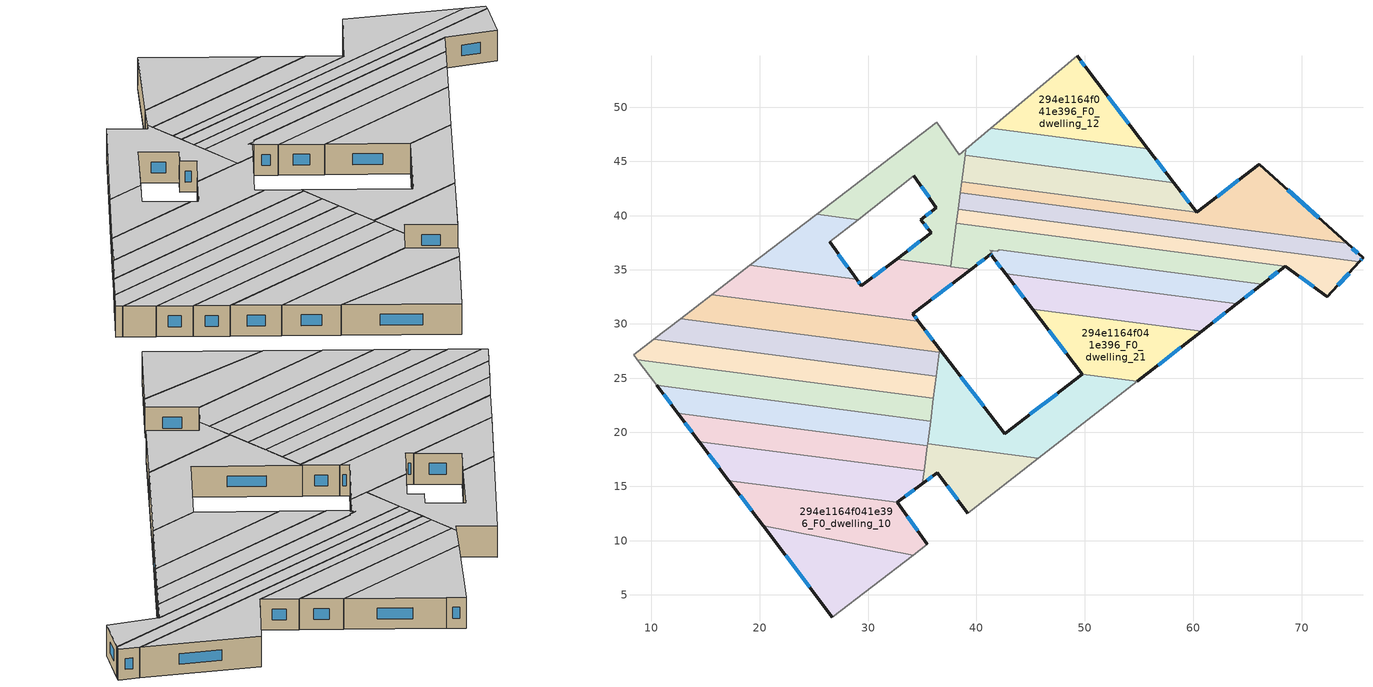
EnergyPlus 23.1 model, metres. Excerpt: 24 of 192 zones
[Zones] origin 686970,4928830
294e1164f041e396_F0_dwelling_0
 floor ground (EU_floor_Construction): 39.03,46.15 37.62,35.34 32.63,35.99 35.83,38.4 34.88,39.63 36.31,40.73 34.22,43.69 29.07,39.63 25.25,40.13 36.32,48.61 38.42,45.63 z0
 wall outside (EU_wall_Construction): 34.22,43.69 36.31,40.73 34.88,39.63 35.83,38.4 32.63,35.99 z0:3
 wall adiabatic (EU_wall_Construction): 29.07,39.63 34.22,43.69 / 39.03,46.15 38.42,45.63 36.32,48.61 25.25,40.13 z0:3
 wall to 294e1164f041e396_F0_dwelling_1 (EU_wall_Construction): 25.25,40.13 29.07,39.63 z0:3
 wall to 294e1164f041e396_F0_dwelling_2 (EU_wall_Construction): 32.63,35.99 37.62,35.34 z0:3
 wall to 294e1164f041e396_F0_dwelling_18 (EU_wall_Construction): 37.62,35.34 38.14,39.3 z0:3
 wall to 294e1164f041e396_F0_dwelling_13 (EU_wall_Construction): 38.96,45.56 39.03,46.15 z0:3
 wall to 294e1164f041e396_F0_dwelling_14 (EU_wall_Construction): 38.64,43.12 38.96,45.56 z0:3
 wall to 294e1164f041e396_F0_dwelling_15 (EU_wall_Construction): 38.5,42.09 38.64,43.12 z0:3
 wall to 294e1164f041e396_F0_dwelling_16 (EU_wall_Construction): 38.31,40.59 38.5,42.09 z0:3
 wall to 294e1164f041e396_F0_dwelling_17 (EU_wall_Construction): 38.14,39.3 38.31,40.59 z0:3
 window (EU_Window_Construction): 35.19,39.23 35.52,38.8 / 35.84,40.38 35.34,39.99 / 34.9,42.73 35.63,41.7 / 34.79,37.62 33.67,36.78 z0.98:2.02
 ceiling to 294e1164f041e396_F1_dwelling_0 (EU_floor_Construction): 37.62,35.34 39.03,46.15 38.42,45.63 36.32,48.61 25.25,40.13 29.07,39.63 34.22,43.69 36.31,40.73 34.88,39.63 35.83,38.4 32.63,35.99 z3
294e1164f041e396_F0_dwelling_1
 floor ground (EU_floor_Construction): 29.07,39.63 26.46,37.57 28.95,34.12 19.09,35.4 25.25,40.13 z0
 wall outside (EU_wall_Construction): 28.95,34.12 26.46,37.57 z0:3
 wall to 294e1164f041e396_F0_dwelling_2 (EU_wall_Construction): 19.09,35.4 28.95,34.12 z0:3
 wall adiabatic (EU_wall_Construction): 25.25,40.13 19.09,35.4 / 26.46,37.57 29.07,39.63 z0:3
 window (EU_Window_Construction): 28.14,35.24 27.27,36.45 z0.98:2.02
 ceiling to 294e1164f041e396_F1_dwelling_1 (EU_floor_Construction): 28.95,34.12 26.46,37.57 29.07,39.63 25.25,40.13 19.09,35.4 z3
294e1164f041e396_F0_dwelling_10
 floor ground (EU_floor_Construction): 32.69,13.52 35.47,9.68 34.15,8.67 20.3,11.39 17.15,15.55 z0
 wall outside (EU_wall_Construction): 35.47,9.68 32.69,13.52 / 17.15,15.55 20.3,11.39 z0:3
 wall to 294e1164f041e396_F0_dwelling_9 (EU_wall_Construction): 32.69,13.52 17.15,15.55 z0:3
 wall adiabatic (EU_wall_Construction): 34.15,8.67 35.47,9.68 z0:3
 wall to 294e1164f041e396_F0_dwelling_11 (EU_wall_Construction): 20.3,11.39 34.15,8.67 z0:3
 window (EU_Window_Construction): 34.56,10.93 33.59,12.28 / 18.18,14.2 19.28,12.74 z0.98:2.02
 ceiling to 294e1164f041e396_F1_dwelling_10 (EU_floor_Construction): 35.47,9.68 32.69,13.52 17.15,15.55 20.3,11.39 34.15,8.67 z3
294e1164f041e396_F0_dwelling_11
 floor ground (EU_floor_Construction): 34.15,8.67 26.7,2.95 20.3,11.39 z0
 wall outside (EU_wall_Construction): 20.3,11.39 26.7,2.95 z0:3
 wall adiabatic (EU_wall_Construction): 26.7,2.95 34.15,8.67 z0:3
 window (EU_Window_Construction): 22.38,8.65 24.62,5.7 z0.98:2.02
 ceiling to 294e1164f041e396_F1_dwelling_11 (EU_floor_Construction): 34.15,8.67 20.3,11.39 26.7,2.95 z3
294e1164f041e396_F0_dwelling_12
 floor ground (EU_floor_Construction): 50.35,53.33 55.83,46.16 41.31,48.05 49.29,54.73 z0
 wall outside (EU_wall_Construction): 55.83,46.16 50.35,53.33 49.29,54.73 z0:3
 wall to 294e1164f041e396_F0_dwelling_13 (EU_wall_Construction): 41.31,48.05 55.83,46.16 z0:3
 wall adiabatic (EU_wall_Construction): 49.29,54.73 41.31,48.05 z0:3
 window (EU_Window_Construction): 50,53.79 49.63,54.28 / 54.05,48.49 52.13,51 z0.98:2.02
 ceiling to 294e1164f041e396_F1_dwelling_12 (EU_floor_Construction): 55.83,46.16 50.35,53.33 49.29,54.73 41.31,48.05 z3
294e1164f041e396_F0_dwelling_13
 floor ground (EU_floor_Construction): 55.83,46.16 58.2,43.05 38.96,45.56 39.03,46.15 41.31,48.05 z0
 wall outside (EU_wall_Construction): 58.2,43.05 55.83,46.16 z0:3
 wall to 294e1164f041e396_F0_dwelling_14 (EU_wall_Construction): 38.96,45.56 58.2,43.05 z0:3
 wall adiabatic (EU_wall_Construction): 41.31,48.05 39.03,46.15 z0:3
 window (EU_Window_Construction): 57.43,44.07 56.6,45.15 z0.98:2.02
 ceiling to 294e1164f041e396_F1_dwelling_13 (EU_floor_Construction): 58.2,43.05 55.83,46.16 41.31,48.05 39.03,46.15 38.96,45.56 z3
294e1164f041e396_F0_dwelling_14
 floor ground (EU_floor_Construction): 58.2,43.05 60.32,40.29 38.64,43.12 38.96,45.56 z0
 wall outside (EU_wall_Construction): 60.32,40.29 58.2,43.05 z0:3
 wall to 294e1164f041e396_F0_dwelling_15 (EU_wall_Construction): 38.64,43.12 60.32,40.29 z0:3
 window (EU_Window_Construction): 59.63,41.19 58.89,42.16 z0.98:2.02
 ceiling to 294e1164f041e396_F1_dwelling_14 (EU_floor_Construction): 60.32,40.29 58.2,43.05 38.96,45.56 38.64,43.12 z3
294e1164f041e396_F0_dwelling_15
 floor ground (EU_floor_Construction): 74.22,37.44 38.5,42.09 38.64,43.12 60.32,40.29 66.12,44.74 z0
 wall outside (EU_wall_Construction): 74.22,37.44 66.12,44.74 60.32,40.29 z0:3
 wall to 294e1164f041e396_F0_dwelling_16 (EU_wall_Construction): 38.5,42.09 74.22,37.44 z0:3
 window (EU_Window_Construction): 64.23,43.3 62.2,41.74 / 71.58,39.81 68.75,42.37 z0.98:2.02
 ceiling to 294e1164f041e396_F1_dwelling_15 (EU_floor_Construction): 74.22,37.44 66.12,44.74 60.32,40.29 38.64,43.12 38.5,42.09 z3
294e1164f041e396_F0_dwelling_16
 floor ground (EU_floor_Construction): 74.22,37.44 75.68,36.12 75.35,35.76 38.31,40.59 38.5,42.09 z0
 wall outside (EU_wall_Construction): 75.35,35.76 75.68,36.12 74.22,37.44 z0:3
 wall to 294e1164f041e396_F0_dwelling_17 (EU_wall_Construction): 38.31,40.59 75.35,35.76 z0:3
 window (EU_Window_Construction): 75.2,36.55 74.69,37.01 / 75.46,35.88 75.57,36.01 z0.98:2.02
 ceiling to 294e1164f041e396_F1_dwelling_16 (EU_floor_Construction): 75.35,35.76 75.68,36.12 74.22,37.44 38.5,42.09 38.31,40.59 z3
294e1164f041e396_F0_dwelling_17
 floor ground (EU_floor_Construction): 75.35,35.76 72.4,32.49 68.51,35.34 38.14,39.3 38.31,40.59 z0
 wall outside (EU_wall_Construction): 68.51,35.34 72.4,32.49 75.35,35.76 z0:3
 wall to 294e1164f041e396_F0_dwelling_18 (EU_wall_Construction): 38.14,39.3 68.51,35.34 z0:3
 window (EU_Window_Construction): 73.36,33.56 74.39,34.7 / 69.77,34.42 71.13,33.42 z0.98:2.02
 ceiling to 294e1164f041e396_F1_dwelling_17 (EU_floor_Construction): 72.4,32.49 75.35,35.76 38.31,40.59 38.14,39.3 68.51,35.34 z3
294e1164f041e396_F0_dwelling_18
 floor ground (EU_floor_Construction): 68.51,35.34 66.36,33.67 42.09,36.83 41.92,36.7 41.21,36.79 41.5,36.76 41.34,36.63 41.52,36.39 41.4,36.3 41.31,36.42 39.5,35.04 37.62,35.29 38.14,39.3 z0
 wall outside (EU_wall_Construction): 39.5,35.04 41.31,36.42 41.4,36.3 / 66.36,33.67 68.51,35.34 z0:3
 wall to 294e1164f041e396_F0_dwelling_2 (EU_wall_Construction): 37.62,35.34 37.62,35.29 39.5,35.04 z0:3
 wall to 294e1164f041e396_F0_dwelling_19 (EU_wall_Construction): 41.4,36.3 41.52,36.39 41.34,36.63 41.5,36.76 / 41.21,36.79 41.92,36.7 42.09,36.83 66.36,33.67 / 41.21,36.79 41.5,36.76 z0:3
 window (EU_Window_Construction): 40.09,35.49 40.72,35.97 / 67.06,34.21 67.81,34.8 / 41.34,36.38 41.37,36.34 z0.98:2.02
 ceiling to 294e1164f041e396_F1_dwelling_18 (EU_floor_Construction): 68.51,35.34 38.14,39.3 37.62,35.29 39.5,35.04 41.31,36.42 41.4,36.3 41.52,36.39 41.34,36.63 41.5,36.76 41.21,36.79 41.92,36.7 42.09,36.83 66.36,33.67 z3
294e1164f041e396_F0_dwelling_19
 floor ground (EU_floor_Construction): 66.36,33.67 64.01,31.85 42.68,34.63 41.4,36.3 41.52,36.39 41.34,36.63 41.5,36.76 41.21,36.79 41.92,36.7 42.09,36.83 z0
 wall outside (EU_wall_Construction): 64.01,31.85 66.36,33.67 / 41.4,36.3 42.68,34.63 z0:3
 wall to 294e1164f041e396_F0_dwelling_20 (EU_wall_Construction): 42.68,34.63 64.01,31.85 z0:3
 window (EU_Window_Construction): 64.78,32.44 65.6,33.08 / 41.82,35.76 42.26,35.17 z0.98:2.02
 ceiling to 294e1164f041e396_F1_dwelling_19 (EU_floor_Construction): 66.36,33.67 42.09,36.83 41.92,36.7 41.21,36.79 41.5,36.76 41.34,36.63 41.52,36.39 41.4,36.3 42.68,34.63 64.01,31.85 z3
294e1164f041e396_F0_dwelling_2
 floor ground (EU_floor_Construction): 39.5,35.04 34.12,30.92 34.64,30.24 15.59,32.72 19.09,35.4 28.95,34.12 29.37,33.53 32.63,35.99 37.62,35.34 37.62,35.29 z0
 wall outside (EU_wall_Construction): 34.64,30.24 34.12,30.92 39.5,35.04 / 32.63,35.99 29.37,33.53 28.95,34.12 z0:3
 wall to 294e1164f041e396_F0_dwelling_3 (EU_wall_Construction): 15.59,32.72 34.64,30.24 z0:3
 wall adiabatic (EU_wall_Construction): 19.09,35.4 15.59,32.72 z0:3
 window (EU_Window_Construction): 35.87,32.26 37.75,33.7 / 34.47,30.46 34.29,30.7 / 29.23,33.72 29.08,33.93 / 31.57,35.19 30.43,34.33 z0.98:2.02
 ceiling to 294e1164f041e396_F1_dwelling_2 (EU_floor_Construction): 39.5,35.04 37.62,35.29 37.62,35.34 32.63,35.99 29.37,33.53 28.95,34.12 19.09,35.4 15.59,32.72 34.64,30.24 34.12,30.92 z3
294e1164f041e396_F0_dwelling_20
 floor ground (EU_floor_Construction): 64.01,31.85 60.78,29.33 45.18,31.37 42.68,34.63 z0
 wall outside (EU_wall_Construction): 60.78,29.33 64.01,31.85 / 42.68,34.63 45.18,31.37 z0:3
 wall to 294e1164f041e396_F0_dwelling_21 (EU_wall_Construction): 45.18,31.37 60.78,29.33 z0:3
 window (EU_Window_Construction): 61.83,30.15 62.96,31.03 / 43.49,33.57 44.37,32.43 z0.98:2.02
 ceiling to 294e1164f041e396_F1_dwelling_20 (EU_floor_Construction): 64.01,31.85 42.68,34.63 45.18,31.37 60.78,29.33 z3
294e1164f041e396_F0_dwelling_21
 floor ground (EU_floor_Construction): 60.78,29.33 54.83,24.71 49.78,25.37 45.18,31.37 z0
 wall outside (EU_wall_Construction): 54.83,24.71 60.78,29.33 / 45.18,31.37 49.78,25.37 z0:3
 wall to 294e1164f041e396_F0_dwelling_22 (EU_wall_Construction): 49.78,25.37 54.83,24.71 z0:3
 window (EU_Window_Construction): 56.77,26.21 58.85,27.83 / 46.67,29.42 48.28,27.32 z0.98:2.02
 ceiling to 294e1164f041e396_F1_dwelling_21 (EU_floor_Construction): 60.78,29.33 45.18,31.37 49.78,25.37 54.83,24.71 z3
294e1164f041e396_F0_dwelling_22
 floor ground (EU_floor_Construction): 54.83,24.71 45.71,17.61 35.49,18.94 36.62,27.66 42.6,19.86 49.78,25.37 z0
 wall outside (EU_wall_Construction): 49.78,25.37 42.6,19.86 36.62,27.66 z0:3
 wall adiabatic (EU_wall_Construction): 45.71,17.61 54.83,24.71 z0:3
 wall to 294e1164f041e396_F0_dwelling_23 (EU_wall_Construction): 35.49,18.94 45.71,17.61 z0:3
 wall to 294e1164f041e396_F0_dwelling_4 (EU_wall_Construction): 36.59,27.39 36.3,25.18 z0:3
 wall to 294e1164f041e396_F0_dwelling_3 (EU_wall_Construction): 36.62,27.66 36.59,27.39 z0:3
 wall to 294e1164f041e396_F0_dwelling_5 (EU_wall_Construction): 36.3,25.18 36.04,23.14 z0:3
 wall to 294e1164f041e396_F0_dwelling_6 (EU_wall_Construction): 36.03,23.14 35.76,21.04 z0:3
 wall to 294e1164f041e396_F0_dwelling_7 (EU_wall_Construction): 35.76,21.04 35.49,18.94 z0:3
 window (EU_Window_Construction): 40.65,22.4 38.57,25.12 / 47.44,23.58 44.93,21.65 z0.98:2.02
 ceiling to 294e1164f041e396_F1_dwelling_22 (EU_floor_Construction): 54.83,24.71 49.78,25.37 42.6,19.86 36.62,27.66 35.49,18.94 45.71,17.61 z3
294e1164f041e396_F0_dwelling_23
 floor ground (EU_floor_Construction): 45.71,17.61 39.19,12.53 36.37,16.28 35.01,15.27 35.49,18.94 z0
 wall outside (EU_wall_Construction): 35.01,15.27 36.37,16.28 39.19,12.53 z0:3
 wall adiabatic (EU_wall_Construction): 39.19,12.53 45.71,17.61 z0:3
 wall to 294e1164f041e396_F0_dwelling_8 (EU_wall_Construction): 35.46,18.76 35.16,16.44 z0:3
 wall to 294e1164f041e396_F0_dwelling_7 (EU_wall_Construction): 35.49,18.94 35.46,18.76 z0:3
 wall to 294e1164f041e396_F0_dwelling_9 (EU_wall_Construction): 35.16,16.44 35.01,15.27 z0:3
 window (EU_Window_Construction): 37.28,15.06 38.27,13.75 / 35.45,15.6 35.93,15.95 z0.98:2.02
 ceiling to 294e1164f041e396_F1_dwelling_23 (EU_floor_Construction): 45.71,17.61 35.49,18.94 35.01,15.27 36.37,16.28 39.19,12.53 z3
294e1164f041e396_F0_dwelling_3
 floor ground (EU_floor_Construction): 34.64,30.24 36.62,27.66 36.59,27.39 12.69,30.5 15.59,32.72 z0
 wall outside (EU_wall_Construction): 36.62,27.66 34.64,30.24 z0:3
 wall to 294e1164f041e396_F0_dwelling_4 (EU_wall_Construction): 12.69,30.5 36.59,27.39 z0:3
 wall adiabatic (EU_wall_Construction): 15.59,32.72 12.69,30.5 z0:3
 window (EU_Window_Construction): 35.98,28.5 35.29,29.4 z0.98:2.02
 ceiling to 294e1164f041e396_F1_dwelling_3 (EU_floor_Construction): 36.59,27.39 36.62,27.66 34.64,30.24 15.59,32.72 12.69,30.5 z3
294e1164f041e396_F0_dwelling_4
 floor ground (EU_floor_Construction): 36.59,27.39 36.3,25.18 10.19,28.58 12.69,30.5 z0
 wall to 294e1164f041e396_F0_dwelling_5 (EU_wall_Construction): 10.19,28.58 36.3,25.18 z0:3
 wall adiabatic (EU_wall_Construction): 12.69,30.5 10.19,28.58 z0:3
 ceiling to 294e1164f041e396_F1_dwelling_4 (EU_floor_Construction): 36.3,25.18 36.59,27.39 12.69,30.5 10.19,28.58 z3
294e1164f041e396_F0_dwelling_5
 floor ground (EU_floor_Construction): 36.3,25.18 36.04,23.14 8.7,26.7 8.35,27.16 10.19,28.58 z0
 wall to 294e1164f041e396_F0_dwelling_6 (EU_wall_Construction): 8.7,26.7 36.04,23.14 z0:3
 wall adiabatic (EU_wall_Construction): 10.19,28.58 8.35,27.16 8.7,26.7 z0:3
 ceiling to 294e1164f041e396_F1_dwelling_5 (EU_floor_Construction): 36.04,23.14 36.3,25.18 10.19,28.58 8.35,27.16 8.7,26.7 z3
294e1164f041e396_F0_dwelling_6
 floor ground (EU_floor_Construction): 36.04,23.14 35.76,21.04 10.49,24.33 8.7,26.7 z0
 wall to 294e1164f041e396_F0_dwelling_7 (EU_wall_Construction): 10.49,24.33 35.76,21.04 z0:3
 wall adiabatic (EU_wall_Construction): 8.7,26.7 10.49,24.33 z0:3
 ceiling to 294e1164f041e396_F1_dwelling_6 (EU_floor_Construction): 35.76,21.04 36.04,23.14 8.7,26.7 10.49,24.33 z3
294e1164f041e396_F0_dwelling_7
 floor ground (EU_floor_Construction): 35.76,21.04 35.46,18.76 12.45,21.75 10.49,24.33 z0
 wall outside (EU_wall_Construction): 10.49,24.33 12.45,21.75 z0:3
 wall to 294e1164f041e396_F0_dwelling_8 (EU_wall_Construction): 12.45,21.75 35.46,18.76 z0:3
 window (EU_Window_Construction): 11.13,23.49 11.81,22.59 z0.98:2.02
 ceiling to 294e1164f041e396_F1_dwelling_7 (EU_floor_Construction): 35.46,18.76 35.76,21.04 10.49,24.33 12.45,21.75 z3
294e1164f041e396_F0_dwelling_8
 floor ground (EU_floor_Construction): 35.46,18.76 35.16,16.44 14.43,19.14 12.45,21.75 z0
 wall outside (EU_wall_Construction): 12.45,21.75 14.43,19.14 z0:3
 wall to 294e1164f041e396_F0_dwelling_9 (EU_wall_Construction): 14.43,19.14 35.16,16.44 z0:3
 window (EU_Window_Construction): 13.09,20.91 13.78,19.99 z0.98:2.02
 ceiling to 294e1164f041e396_F1_dwelling_8 (EU_floor_Construction): 35.16,16.44 35.46,18.76 12.45,21.75 14.43,19.14 z3
294e1164f041e396_F0_dwelling_9
 floor ground (EU_floor_Construction): 35.16,16.44 35.01,15.27 32.69,13.52 17.15,15.55 14.43,19.14 z0
 wall outside (EU_wall_Construction): 32.69,13.52 35.01,15.27 / 14.43,19.14 17.15,15.55 z0:3
 window (EU_Window_Construction): 33.44,14.09 34.25,14.7 / 15.31,17.97 16.27,16.72 z0.98:2.02
 ceiling to 294e1164f041e396_F1_dwelling_9 (EU_floor_Construction): 35.01,15.27 35.16,16.44 14.43,19.14 17.15,15.55 32.69,13.52 z3
[Building]
EU S2 Campaign: North Axis=0; Terrain=City; Solar Distribution=FullExterior
[Site:Location]
Bologna: Latitude=44.5; Longitude=11.25; Time Zone=1; Elevation=37
[SizingPeriod:WeatherFileDays]
AnnualSizingPeriod: Begin Month=1; Begin Day of Month=1; End Month=12; End Day of Month=31; Day of Week for Start Day=Monday; Use Weather File Daylight Saving Period=No; Use Weather File Rain and Snow Indicators=No
[MATERIAL]
EU_InternalMass_Material: Roughness=MediumRough; Thickness=0.1; Conductivity=1; Density=1800; Specific Heat=900; Thermal Absorptance=0.9; Solar Absorptance=0.7; Visible Absorptance=0.7
[MATERIAL:NOMASS] Roughness=MediumRough; Thermal Absorptance=0.9; Solar Absorptance=0.7; Visible Absorptance=0.7
Name | Thermal Resistance
EU_wall_NoMass | 0.905828
EU_floor_NoMass | 0.67114
[WINDOWMATERIAL:SIMPLEGLAZINGSYSTEM]
EU_Window_SimpleGlazing: UFactor=4.52486; Solar Heat Gain Coefficient=0.85; Visible Transmittance=0.85
[CONSTRUCTION]
EU_wall_Construction: EU_wall_NoMass
EU_floor_Construction: EU_floor_NoMass
EU_Window_Construction: EU_Window_SimpleGlazing
EU_InternalMass_Construction: EU_InternalMass_Material
[ZONE] Type=1; Multiplier=1; Ceiling Height=autocalculate; Floor Area=autocalculate; Part of Total Floor Area=Yes
Name | Volume
294e1164f041e396_F0_dwelling_0 | 201.147
294e1164f041e396_F0_dwelling_1 | 92.1636
294e1164f041e396_F0_dwelling_10 | 193.881
294e1164f041e396_F0_dwelling_11 | 149.203
294e1164f041e396_F0_dwelling_12 | 167.979
294e1164f041e396_F0_dwelling_13 | 143.498
294e1164f041e396_F0_dwelling_14 | 152.683
294e1164f041e396_F0_dwelling_15 | 207.679
294e1164f041e396_F0_dwelling_16 | 168.046
294e1164f041e396_F0_dwelling_17 | 164.237
294e1164f041e396_F0_dwelling_18 | 191.046
294e1164f041e396_F0_dwelling_19 | 148.641
294e1164f041e396_F0_dwelling_2 | 217.083
294e1164f041e396_F0_dwelling_20 | 162.554
294e1164f041e396_F0_dwelling_21 | 167.473
294e1164f041e396_F0_dwelling_22 | 232.667
294e1164f041e396_F0_dwelling_23 | 103.84
294e1164f041e396_F0_dwelling_3 | 168.272
294e1164f041e396_F0_dwelling_4 | 168.362
294e1164f041e396_F0_dwelling_5 | 168.348
294e1164f041e396_F0_dwelling_6 | 168.343
294e1164f041e396_F0_dwelling_7 | 168.298
294e1164f041e396_F0_dwelling_8 | 154.533
294e1164f041e396_F0_dwelling_9 | 179.933
[INTERNALMASS] Construction=EU_InternalMass_Construction
Name | Zone or ZoneList | Surface Area
294e1164f041e396_F0_dwelling_0_EU_InternalMass | 294e1164f041e396_F0_dwelling_0 | 67.047
294e1164f041e396_F0_dwelling_1_EU_InternalMass | 294e1164f041e396_F0_dwelling_1 | 30.7215
294e1164f041e396_F0_dwelling_2_EU_InternalMass | 294e1164f041e396_F0_dwelling_2 | 72.3656
294e1164f041e396_F0_dwelling_3_EU_InternalMass | 294e1164f041e396_F0_dwelling_3 | 56.0907
294e1164f041e396_F0_dwelling_4_EU_InternalMass | 294e1164f041e396_F0_dwelling_4 | 56.1206
294e1164f041e396_F0_dwelling_5_EU_InternalMass | 294e1164f041e396_F0_dwelling_5 | 56.1159
294e1164f041e396_F0_dwelling_6_EU_InternalMass | 294e1164f041e396_F0_dwelling_6 | 56.1145
294e1164f041e396_F0_dwelling_7_EU_InternalMass | 294e1164f041e396_F0_dwelling_7 | 56.0992
294e1164f041e396_F0_dwelling_8_EU_InternalMass | 294e1164f041e396_F0_dwelling_8 | 51.5111
294e1164f041e396_F0_dwelling_9_EU_InternalMass | 294e1164f041e396_F0_dwelling_9 | 59.9775
294e1164f041e396_F0_dwelling_10_EU_InternalMass | 294e1164f041e396_F0_dwelling_10 | 64.6275
294e1164f041e396_F0_dwelling_11_EU_InternalMass | 294e1164f041e396_F0_dwelling_11 | 49.7344
294e1164f041e396_F0_dwelling_12_EU_InternalMass | 294e1164f041e396_F0_dwelling_12 | 55.9928
294e1164f041e396_F0_dwelling_13_EU_InternalMass | 294e1164f041e396_F0_dwelling_13 | 47.8324
294e1164f041e396_F0_dwelling_14_EU_InternalMass | 294e1164f041e396_F0_dwelling_14 | 50.8943
294e1164f041e396_F0_dwelling_15_EU_InternalMass | 294e1164f041e396_F0_dwelling_15 | 69.2234
294e1164f041e396_F0_dwelling_16_EU_InternalMass | 294e1164f041e396_F0_dwelling_16 | 56.0151
294e1164f041e396_F0_dwelling_17_EU_InternalMass | 294e1164f041e396_F0_dwelling_17 | 54.7457
294e1164f041e396_F0_dwelling_18_EU_InternalMass | 294e1164f041e396_F0_dwelling_18 | 63.6818
294e1164f041e396_F0_dwelling_19_EU_InternalMass | 294e1164f041e396_F0_dwelling_19 | 49.547
294e1164f041e396_F0_dwelling_20_EU_InternalMass | 294e1164f041e396_F0_dwelling_20 | 54.1843
294e1164f041e396_F0_dwelling_21_EU_InternalMass | 294e1164f041e396_F0_dwelling_21 | 55.8245
294e1164f041e396_F0_dwelling_22_EU_InternalMass | 294e1164f041e396_F0_dwelling_22 | 77.5298
294e1164f041e396_F0_dwelling_23_EU_InternalMass | 294e1164f041e396_F0_dwelling_23 | 34.6207
[OTHEREQUIPMENT] Fuel Type=Electricity; Design Level Calculation Method=Watts/Area; Power per Zone Floor Area=1; Fraction Latent=0; Fraction Radiant=0; Fraction Lost=0; Carbon Dioxide Generation Rate=0; EndUse Subcategory=EU_Step8_InternalGains
Name | Zone or ZoneList or Space or SpaceList | Schedule
EU_Step8_InternalGain_294e1164f041e396_F0_dwelling_0_f000 | 294e1164f041e396_F0_dwelling_0 | EU_Step8_GainSchedule_294e1164f041e396_F0_dwelling_0_f000
EU_Step8_InternalGain_294e1164f041e396_F0_dwelling_1_f000 | 294e1164f041e396_F0_dwelling_1 | EU_Step8_GainSchedule_294e1164f041e396_F0_dwelling_1_f000
EU_Step8_InternalGain_294e1164f041e396_F0_dwelling_2_f000 | 294e1164f041e396_F0_dwelling_2 | EU_Step8_GainSchedule_294e1164f041e396_F0_dwelling_2_f000
EU_Step8_InternalGain_294e1164f041e396_F0_dwelling_3_f000 | 294e1164f041e396_F0_dwelling_3 | EU_Step8_GainSchedule_294e1164f041e396_F0_dwelling_3_f000
EU_Step8_InternalGain_294e1164f041e396_F0_dwelling_4_f000 | 294e1164f041e396_F0_dwelling_4 | EU_Step8_GainSchedule_294e1164f041e396_F0_dwelling_4_f000
EU_Step8_InternalGain_294e1164f041e396_F0_dwelling_5_f000 | 294e1164f041e396_F0_dwelling_5 | EU_Step8_GainSchedule_294e1164f041e396_F0_dwelling_5_f000
EU_Step8_InternalGain_294e1164f041e396_F0_dwelling_6_f000 | 294e1164f041e396_F0_dwelling_6 | EU_Step8_GainSchedule_294e1164f041e396_F0_dwelling_6_f000
EU_Step8_InternalGain_294e1164f041e396_F0_dwelling_7_f000 | 294e1164f041e396_F0_dwelling_7 | EU_Step8_GainSchedule_294e1164f041e396_F0_dwelling_7_f000
EU_Step8_InternalGain_294e1164f041e396_F0_dwelling_8_f000 | 294e1164f041e396_F0_dwelling_8 | EU_Step8_GainSchedule_294e1164f041e396_F0_dwelling_8_f000
EU_Step8_InternalGain_294e1164f041e396_F0_dwelling_9_f000 | 294e1164f041e396_F0_dwelling_9 | EU_Step8_GainSchedule_294e1164f041e396_F0_dwelling_9_f000
EU_Step8_InternalGain_294e1164f041e396_F0_dwelling_10_f000 | 294e1164f041e396_F0_dwelling_10 | EU_Step8_GainSchedule_294e1164f041e396_F0_dwelling_10_f000
EU_Step8_InternalGain_294e1164f041e396_F0_dwelling_11_f000 | 294e1164f041e396_F0_dwelling_11 | EU_Step8_GainSchedule_294e1164f041e396_F0_dwelling_11_f000
EU_Step8_InternalGain_294e1164f041e396_F0_dwelling_12_f000 | 294e1164f041e396_F0_dwelling_12 | EU_Step8_GainSchedule_294e1164f041e396_F0_dwelling_12_f000
EU_Step8_InternalGain_294e1164f041e396_F0_dwelling_13_f000 | 294e1164f041e396_F0_dwelling_13 | EU_Step8_GainSchedule_294e1164f041e396_F0_dwelling_13_f000
EU_Step8_InternalGain_294e1164f041e396_F0_dwelling_14_f000 | 294e1164f041e396_F0_dwelling_14 | EU_Step8_GainSchedule_294e1164f041e396_F0_dwelling_14_f000
EU_Step8_InternalGain_294e1164f041e396_F0_dwelling_15_f000 | 294e1164f041e396_F0_dwelling_15 | EU_Step8_GainSchedule_294e1164f041e396_F0_dwelling_15_f000
EU_Step8_InternalGain_294e1164f041e396_F0_dwelling_16_f000 | 294e1164f041e396_F0_dwelling_16 | EU_Step8_GainSchedule_294e1164f041e396_F0_dwelling_16_f000
EU_Step8_InternalGain_294e1164f041e396_F0_dwelling_17_f000 | 294e1164f041e396_F0_dwelling_17 | EU_Step8_GainSchedule_294e1164f041e396_F0_dwelling_17_f000
EU_Step8_InternalGain_294e1164f041e396_F0_dwelling_18_f000 | 294e1164f041e396_F0_dwelling_18 | EU_Step8_GainSchedule_294e1164f041e396_F0_dwelling_18_f000
EU_Step8_InternalGain_294e1164f041e396_F0_dwelling_19_f000 | 294e1164f041e396_F0_dwelling_19 | EU_Step8_GainSchedule_294e1164f041e396_F0_dwelling_19_f000
EU_Step8_InternalGain_294e1164f041e396_F0_dwelling_20_f000 | 294e1164f041e396_F0_dwelling_20 | EU_Step8_GainSchedule_294e1164f041e396_F0_dwelling_20_f000
EU_Step8_InternalGain_294e1164f041e396_F0_dwelling_21_f000 | 294e1164f041e396_F0_dwelling_21 | EU_Step8_GainSchedule_294e1164f041e396_F0_dwelling_21_f000
EU_Step8_InternalGain_294e1164f041e396_F0_dwelling_22_f000 | 294e1164f041e396_F0_dwelling_22 | EU_Step8_GainSchedule_294e1164f041e396_F0_dwelling_22_f000
EU_Step8_InternalGain_294e1164f041e396_F0_dwelling_23_f000 | 294e1164f041e396_F0_dwelling_23 | EU_Step8_GainSchedule_294e1164f041e396_F0_dwelling_23_f000
[ZONEVENTILATION:DESIGNFLOWRATE] Schedule=EU_AlwaysOn; Design Flow Rate Calculation Method=AirChanges/Hour; Air Changes per Hour=0.73129; Ventilation Type=Natural; Fan Pressure Rise=0; Fan Total Efficiency=1; Constant Term Coefficient=1; Temperature Term Coefficient=0; Velocity Term Coefficient=0; Velocity Squared Term Coefficient=0; Minimum Indoor Temperature=-100; Maximum Indoor Temperature=100; Delta Temperature=-100; Minimum Outdoor Temperature=-100; Maximum Outdoor Temperature=100; Maximum Wind Speed=40
Name | Zone or ZoneList or Space or SpaceList
EU_ConstantAir_294e1164f041e396_F0_dwelling_0 | 294e1164f041e396_F0_dwelling_0
EU_ConstantAir_294e1164f041e396_F0_dwelling_1 | 294e1164f041e396_F0_dwelling_1
EU_ConstantAir_294e1164f041e396_F0_dwelling_2 | 294e1164f041e396_F0_dwelling_2
EU_ConstantAir_294e1164f041e396_F0_dwelling_3 | 294e1164f041e396_F0_dwelling_3
EU_ConstantAir_294e1164f041e396_F0_dwelling_4 | 294e1164f041e396_F0_dwelling_4
EU_ConstantAir_294e1164f041e396_F0_dwelling_5 | 294e1164f041e396_F0_dwelling_5
EU_ConstantAir_294e1164f041e396_F0_dwelling_6 | 294e1164f041e396_F0_dwelling_6
EU_ConstantAir_294e1164f041e396_F0_dwelling_7 | 294e1164f041e396_F0_dwelling_7
EU_ConstantAir_294e1164f041e396_F0_dwelling_8 | 294e1164f041e396_F0_dwelling_8
EU_ConstantAir_294e1164f041e396_F0_dwelling_9 | 294e1164f041e396_F0_dwelling_9
EU_ConstantAir_294e1164f041e396_F0_dwelling_10 | 294e1164f041e396_F0_dwelling_10
EU_ConstantAir_294e1164f041e396_F0_dwelling_11 | 294e1164f041e396_F0_dwelling_11
EU_ConstantAir_294e1164f041e396_F0_dwelling_12 | 294e1164f041e396_F0_dwelling_12
EU_ConstantAir_294e1164f041e396_F0_dwelling_13 | 294e1164f041e396_F0_dwelling_13
EU_ConstantAir_294e1164f041e396_F0_dwelling_14 | 294e1164f041e396_F0_dwelling_14
EU_ConstantAir_294e1164f041e396_F0_dwelling_15 | 294e1164f041e396_F0_dwelling_15
EU_ConstantAir_294e1164f041e396_F0_dwelling_16 | 294e1164f041e396_F0_dwelling_16
EU_ConstantAir_294e1164f041e396_F0_dwelling_17 | 294e1164f041e396_F0_dwelling_17
EU_ConstantAir_294e1164f041e396_F0_dwelling_18 | 294e1164f041e396_F0_dwelling_18
EU_ConstantAir_294e1164f041e396_F0_dwelling_19 | 294e1164f041e396_F0_dwelling_19
EU_ConstantAir_294e1164f041e396_F0_dwelling_20 | 294e1164f041e396_F0_dwelling_20
EU_ConstantAir_294e1164f041e396_F0_dwelling_21 | 294e1164f041e396_F0_dwelling_21
EU_ConstantAir_294e1164f041e396_F0_dwelling_22 | 294e1164f041e396_F0_dwelling_22
EU_ConstantAir_294e1164f041e396_F0_dwelling_23 | 294e1164f041e396_F0_dwelling_23
[HVACTEMPLATE:THERMOSTAT] Constant Heating Setpoint=20; Constant Cooling Setpoint=50
EU_HeatOnly_294e1164f041e396_F0_dwelling_0; EU_HeatOnly_294e1164f041e396_F0_dwelling_1; EU_HeatOnly_294e1164f041e396_F0_dwelling_2; EU_HeatOnly_294e1164f041e396_F0_dwelling_3; EU_HeatOnly_294e1164f041e396_F0_dwelling_4; EU_HeatOnly_294e1164f041e396_F0_dwelling_5; EU_HeatOnly_294e1164f041e396_F0_dwelling_6; EU_HeatOnly_294e1164f041e396_F0_dwelling_7; EU_HeatOnly_294e1164f041e396_F0_dwelling_8; EU_HeatOnly_294e1164f041e396_F0_dwelling_9; EU_HeatOnly_294e1164f041e396_F0_dwelling_10; EU_HeatOnly_294e1164f041e396_F0_dwelling_11; EU_HeatOnly_294e1164f041e396_F0_dwelling_12; EU_HeatOnly_294e1164f041e396_F0_dwelling_13; EU_HeatOnly_294e1164f041e396_F0_dwelling_14; EU_HeatOnly_294e1164f041e396_F0_dwelling_15; EU_HeatOnly_294e1164f041e396_F0_dwelling_16; EU_HeatOnly_294e1164f041e396_F0_dwelling_17; EU_HeatOnly_294e1164f041e396_F0_dwelling_18; EU_HeatOnly_294e1164f041e396_F0_dwelling_19; EU_HeatOnly_294e1164f041e396_F0_dwelling_20; EU_HeatOnly_294e1164f041e396_F0_dwelling_21; EU_HeatOnly_294e1164f041e396_F0_dwelling_22; EU_HeatOnly_294e1164f041e396_F0_dwelling_23; EU_HeatOnly_294e1164f041e396_F1_dwelling_0; EU_HeatOnly_294e1164f041e396_F1_dwelling_1; EU_HeatOnly_294e1164f041e396_F1_dwelling_2; EU_HeatOnly_294e1164f041e396_F1_dwelling_3; EU_HeatOnly_294e1164f041e396_F1_dwelling_4; EU_HeatOnly_294e1164f041e396_F1_dwelling_5; EU_HeatOnly_294e1164f041e396_F1_dwelling_6; EU_HeatOnly_294e1164f041e396_F1_dwelling_7; EU_HeatOnly_294e1164f041e396_F1_dwelling_8; EU_HeatOnly_294e1164f041e396_F1_dwelling_9; EU_HeatOnly_294e1164f041e396_F1_dwelling_10; EU_HeatOnly_294e1164f041e396_F1_dwelling_11; EU_HeatOnly_294e1164f041e396_F1_dwelling_12; EU_HeatOnly_294e1164f041e396_F1_dwelling_13; EU_HeatOnly_294e1164f041e396_F1_dwelling_14; EU_HeatOnly_294e1164f041e396_F1_dwelling_15; EU_HeatOnly_294e1164f041e396_F1_dwelling_16; EU_HeatOnly_294e1164f041e396_F1_dwelling_17; EU_HeatOnly_294e1164f041e396_F1_dwelling_18; EU_HeatOnly_294e1164f041e396_F1_dwelling_19; EU_HeatOnly_294e1164f041e396_F1_dwelling_20; EU_HeatOnly_294e1164f041e396_F1_dwelling_21; EU_HeatOnly_294e1164f041e396_F1_dwelling_22; EU_HeatOnly_294e1164f041e396_F1_dwelling_23; EU_HeatOnly_294e1164f041e396_F2_dwelling_0; EU_HeatOnly_294e1164f041e396_F2_dwelling_1; EU_HeatOnly_294e1164f041e396_F2_dwelling_2; EU_HeatOnly_294e1164f041e396_F2_dwelling_3; EU_HeatOnly_294e1164f041e396_F2_dwelling_4; EU_HeatOnly_294e1164f041e396_F2_dwelling_5; EU_HeatOnly_294e1164f041e396_F2_dwelling_6; EU_HeatOnly_294e1164f041e396_F2_dwelling_7; EU_HeatOnly_294e1164f041e396_F2_dwelling_8; EU_HeatOnly_294e1164f041e396_F2_dwelling_9; EU_HeatOnly_294e1164f041e396_F2_dwelling_10; EU_HeatOnly_294e1164f041e396_F2_dwelling_11; EU_HeatOnly_294e1164f041e396_F2_dwelling_12; EU_HeatOnly_294e1164f041e396_F2_dwelling_13; EU_HeatOnly_294e1164f041e396_F2_dwelling_14; EU_HeatOnly_294e1164f041e396_F2_dwelling_15; EU_HeatOnly_294e1164f041e396_F2_dwelling_16; EU_HeatOnly_294e1164f041e396_F2_dwelling_17; EU_HeatOnly_294e1164f041e396_F2_dwelling_18; EU_HeatOnly_294e1164f041e396_F2_dwelling_19; EU_HeatOnly_294e1164f041e396_F2_dwelling_20; EU_HeatOnly_294e1164f041e396_F2_dwelling_21; EU_HeatOnly_294e1164f041e396_F2_dwelling_22; EU_HeatOnly_294e1164f041e396_F2_dwelling_23; EU_HeatOnly_294e1164f041e396_F3_dwelling_0; EU_HeatOnly_294e1164f041e396_F3_dwelling_1; EU_HeatOnly_294e1164f041e396_F3_dwelling_2; EU_HeatOnly_294e1164f041e396_F3_dwelling_3; EU_HeatOnly_294e1164f041e396_F3_dwelling_4; EU_HeatOnly_294e1164f041e396_F3_dwelling_5; EU_HeatOnly_294e1164f041e396_F3_dwelling_6; EU_HeatOnly_294e1164f041e396_F3_dwelling_7; EU_HeatOnly_294e1164f041e396_F3_dwelling_8; EU_HeatOnly_294e1164f041e396_F3_dwelling_9; EU_HeatOnly_294e1164f041e396_F3_dwelling_10; EU_HeatOnly_294e1164f041e396_F3_dwelling_11; EU_HeatOnly_294e1164f041e396_F3_dwelling_12; EU_HeatOnly_294e1164f041e396_F3_dwelling_13; EU_HeatOnly_294e1164f041e396_F3_dwelling_14; EU_HeatOnly_294e1164f041e396_F3_dwelling_15; EU_HeatOnly_294e1164f041e396_F3_dwelling_16; EU_HeatOnly_294e1164f041e396_F3_dwelling_17; EU_HeatOnly_294e1164f041e396_F3_dwelling_18; EU_HeatOnly_294e1164f041e396_F3_dwelling_19; EU_HeatOnly_294e1164f041e396_F3_dwelling_20; EU_HeatOnly_294e1164f041e396_F3_dwelling_21; EU_HeatOnly_294e1164f041e396_F3_dwelling_22; EU_HeatOnly_294e1164f041e396_F3_dwelling_23; EU_HeatOnly_294e1164f041e396_F4_dwelling_0; EU_HeatOnly_294e1164f041e396_F4_dwelling_1; EU_HeatOnly_294e1164f041e396_F4_dwelling_2; EU_HeatOnly_294e1164f041e396_F4_dwelling_3; EU_HeatOnly_294e1164f041e396_F4_dwelling_4; EU_HeatOnly_294e1164f041e396_F4_dwelling_5; EU_HeatOnly_294e1164f041e396_F4_dwelling_6; EU_HeatOnly_294e1164f041e396_F4_dwelling_7; EU_HeatOnly_294e1164f041e396_F4_dwelling_8; EU_HeatOnly_294e1164f041e396_F4_dwelling_9; EU_HeatOnly_294e1164f041e396_F4_dwelling_10; EU_HeatOnly_294e1164f041e396_F4_dwelling_11; EU_HeatOnly_294e1164f041e396_F4_dwelling_12; EU_HeatOnly_294e1164f041e396_F4_dwelling_13; EU_HeatOnly_294e1164f041e396_F4_dwelling_14; EU_HeatOnly_294e1164f041e396_F4_dwelling_15; EU_HeatOnly_294e1164f041e396_F4_dwelling_16; EU_HeatOnly_294e1164f041e396_F4_dwelling_17; EU_HeatOnly_294e1164f041e396_F4_dwelling_18; EU_HeatOnly_294e1164f041e396_F4_dwelling_19; EU_HeatOnly_294e1164f041e396_F4_dwelling_20; EU_HeatOnly_294e1164f041e396_F4_dwelling_21; EU_HeatOnly_294e1164f041e396_F4_dwelling_22; EU_HeatOnly_294e1164f041e396_F4_dwelling_23; EU_HeatOnly_294e1164f041e396_F5_dwelling_0; EU_HeatOnly_294e1164f041e396_F5_dwelling_1; EU_HeatOnly_294e1164f041e396_F5_dwelling_2; EU_HeatOnly_294e1164f041e396_F5_dwelling_3; EU_HeatOnly_294e1164f041e396_F5_dwelling_4; EU_HeatOnly_294e1164f041e396_F5_dwelling_5; EU_HeatOnly_294e1164f041e396_F5_dwelling_6; EU_HeatOnly_294e1164f041e396_F5_dwelling_7; EU_HeatOnly_294e1164f041e396_F5_dwelling_8; EU_HeatOnly_294e1164f041e396_F5_dwelling_9; EU_HeatOnly_294e1164f041e396_F5_dwelling_10; EU_HeatOnly_294e1164f041e396_F5_dwelling_11; EU_HeatOnly_294e1164f041e396_F5_dwelling_12; EU_HeatOnly_294e1164f041e396_F5_dwelling_13; EU_HeatOnly_294e1164f041e396_F5_dwelling_14; EU_HeatOnly_294e1164f041e396_F5_dwelling_15; EU_HeatOnly_294e1164f041e396_F5_dwelling_16; EU_HeatOnly_294e1164f041e396_F5_dwelling_17; EU_HeatOnly_294e1164f041e396_F5_dwelling_18; EU_HeatOnly_294e1164f041e396_F5_dwelling_19; EU_HeatOnly_294e1164f041e396_F5_dwelling_20; EU_HeatOnly_294e1164f041e396_F5_dwelling_21; EU_HeatOnly_294e1164f041e396_F5_dwelling_22; EU_HeatOnly_294e1164f041e396_F5_dwelling_23; EU_HeatOnly_294e1164f041e396_F6_dwelling_0; EU_HeatOnly_294e1164f041e396_F6_dwelling_1; EU_HeatOnly_294e1164f041e396_F6_dwelling_2; EU_HeatOnly_294e1164f041e396_F6_dwelling_3; EU_HeatOnly_294e1164f041e396_F6_dwelling_4; EU_HeatOnly_294e1164f041e396_F6_dwelling_5; EU_HeatOnly_294e1164f041e396_F6_dwelling_6; EU_HeatOnly_294e1164f041e396_F6_dwelling_7; EU_HeatOnly_294e1164f041e396_F6_dwelling_8; EU_HeatOnly_294e1164f041e396_F6_dwelling_9; EU_HeatOnly_294e1164f041e396_F6_dwelling_10; EU_HeatOnly_294e1164f041e396_F6_dwelling_11; EU_HeatOnly_294e1164f041e396_F6_dwelling_12; EU_HeatOnly_294e1164f041e396_F6_dwelling_13; EU_HeatOnly_294e1164f041e396_F6_dwelling_14; EU_HeatOnly_294e1164f041e396_F6_dwelling_15; EU_HeatOnly_294e1164f041e396_F6_dwelling_16; EU_HeatOnly_294e1164f041e396_F6_dwelling_17; EU_HeatOnly_294e1164f041e396_F6_dwelling_18; EU_HeatOnly_294e1164f041e396_F6_dwelling_19; EU_HeatOnly_294e1164f041e396_F6_dwelling_20; EU_HeatOnly_294e1164f041e396_F6_dwelling_21; EU_HeatOnly_294e1164f041e396_F6_dwelling_22; EU_HeatOnly_294e1164f041e396_F6_dwelling_23; EU_HeatOnly_294e1164f041e396_F7_dwelling_0; EU_HeatOnly_294e1164f041e396_F7_dwelling_1; EU_HeatOnly_294e1164f041e396_F7_dwelling_2; EU_HeatOnly_294e1164f041e396_F7_dwelling_3; EU_HeatOnly_294e1164f041e396_F7_dwelling_4; EU_HeatOnly_294e1164f041e396_F7_dwelling_5; EU_HeatOnly_294e1164f041e396_F7_dwelling_6; EU_HeatOnly_294e1164f041e396_F7_dwelling_7; EU_HeatOnly_294e1164f041e396_F7_dwelling_8; EU_HeatOnly_294e1164f041e396_F7_dwelling_9; EU_HeatOnly_294e1164f041e396_F7_dwelling_10; EU_HeatOnly_294e1164f041e396_F7_dwelling_11; EU_HeatOnly_294e1164f041e396_F7_dwelling_12; EU_HeatOnly_294e1164f041e396_F7_dwelling_13; EU_HeatOnly_294e1164f041e396_F7_dwelling_14; EU_HeatOnly_294e1164f041e396_F7_dwelling_15; EU_HeatOnly_294e1164f041e396_F7_dwelling_16; EU_HeatOnly_294e1164f041e396_F7_dwelling_17; EU_HeatOnly_294e1164f041e396_F7_dwelling_18; EU_HeatOnly_294e1164f041e396_F7_dwelling_19; EU_HeatOnly_294e1164f041e396_F7_dwelling_20; EU_HeatOnly_294e1164f041e396_F7_dwelling_21; EU_HeatOnly_294e1164f041e396_F7_dwelling_22; EU_HeatOnly_294e1164f041e396_F7_dwelling_23
[HVACTEMPLATE:ZONE:IDEALLOADSAIRSYSTEM] System Availability Schedule=EU_AlwaysOn; Maximum Heating Supply Air Temperature=50; Minimum Cooling Supply Air Temperature=13; Maximum Heating Supply Air Humidity Ratio=0.0156; Minimum Cooling Supply Air Humidity Ratio=0.0077; Heating Limit=NoLimit; Cooling Limit=NoLimit; Heating Availability Schedule=EU_AlwaysOn; Cooling Availability Schedule=EU_CoolingOff; Dehumidification Control Type=ConstantSensibleHeatRatio; Cooling Sensible Heat Ratio=0.7; Dehumidification Setpoint=60; Humidification Control Type=None; Humidification Setpoint=30; Outdoor Air Method=None; Outdoor Air Flow Rate per Person=0.00944; Outdoor Air Flow Rate per Zone Floor Area=0; Outdoor Air Flow Rate per Zone=0; Demand Controlled Ventilation Type=None; Outdoor Air Economizer Type=NoEconomizer; Heat Recovery Type=None; Sensible Heat Recovery Effectiveness=0.7; Latent Heat Recovery Effectiveness=0.65
Name | Template Thermostat
294e1164f041e396_F0_dwelling_0 | EU_HeatOnly_294e1164f041e396_F0_dwelling_0
294e1164f041e396_F0_dwelling_1 | EU_HeatOnly_294e1164f041e396_F0_dwelling_1
294e1164f041e396_F0_dwelling_2 | EU_HeatOnly_294e1164f041e396_F0_dwelling_2
294e1164f041e396_F0_dwelling_3 | EU_HeatOnly_294e1164f041e396_F0_dwelling_3
294e1164f041e396_F0_dwelling_4 | EU_HeatOnly_294e1164f041e396_F0_dwelling_4
294e1164f041e396_F0_dwelling_5 | EU_HeatOnly_294e1164f041e396_F0_dwelling_5
294e1164f041e396_F0_dwelling_6 | EU_HeatOnly_294e1164f041e396_F0_dwelling_6
294e1164f041e396_F0_dwelling_7 | EU_HeatOnly_294e1164f041e396_F0_dwelling_7
294e1164f041e396_F0_dwelling_8 | EU_HeatOnly_294e1164f041e396_F0_dwelling_8
294e1164f041e396_F0_dwelling_9 | EU_HeatOnly_294e1164f041e396_F0_dwelling_9
294e1164f041e396_F0_dwelling_10 | EU_HeatOnly_294e1164f041e396_F0_dwelling_10
294e1164f041e396_F0_dwelling_11 | EU_HeatOnly_294e1164f041e396_F0_dwelling_11
294e1164f041e396_F0_dwelling_12 | EU_HeatOnly_294e1164f041e396_F0_dwelling_12
294e1164f041e396_F0_dwelling_13 | EU_HeatOnly_294e1164f041e396_F0_dwelling_13
294e1164f041e396_F0_dwelling_14 | EU_HeatOnly_294e1164f041e396_F0_dwelling_14
294e1164f041e396_F0_dwelling_15 | EU_HeatOnly_294e1164f041e396_F0_dwelling_15
294e1164f041e396_F0_dwelling_16 | EU_HeatOnly_294e1164f041e396_F0_dwelling_16
294e1164f041e396_F0_dwelling_17 | EU_HeatOnly_294e1164f041e396_F0_dwelling_17
294e1164f041e396_F0_dwelling_18 | EU_HeatOnly_294e1164f041e396_F0_dwelling_18
294e1164f041e396_F0_dwelling_19 | EU_HeatOnly_294e1164f041e396_F0_dwelling_19
294e1164f041e396_F0_dwelling_20 | EU_HeatOnly_294e1164f041e396_F0_dwelling_20
294e1164f041e396_F0_dwelling_21 | EU_HeatOnly_294e1164f041e396_F0_dwelling_21
294e1164f041e396_F0_dwelling_22 | EU_HeatOnly_294e1164f041e396_F0_dwelling_22
294e1164f041e396_F0_dwelling_23 | EU_HeatOnly_294e1164f041e396_F0_dwelling_23
[SIZING:ZONE] Zone Cooling Design Supply Air Temperature Input Method=SupplyAirTemperature; Zone Cooling Design Supply Air Temperature=13; Zone Heating Design Supply Air Temperature Input Method=SupplyAirTemperature; Zone Heating Design Supply Air Temperature=50; Zone Cooling Design Supply Air Humidity Ratio=0.008; Zone Heating Design Supply Air Humidity Ratio=0.008; Cooling Design Air Flow Method=DesignDay; Cooling Design Air Flow Rate=0; Cooling Minimum Air Flow per Zone Floor Area=0.000762; Cooling Minimum Air Flow=0; Cooling Minimum Air Flow Fraction=0.2; Heating Design Air Flow Method=DesignDay; Heating Design Air Flow Rate=0; Heating Maximum Air Flow per Zone Floor Area=0.002032; Heating Maximum Air Flow=0.141576; Heating Maximum Air Flow Fraction=0.3; Account for Dedicated Outdoor Air System=No; Dedicated Outdoor Air System Control Strategy=NeutralSupplyAir; Dedicated Outdoor Air Low Setpoint Temperature for Design=autosize; Dedicated Outdoor Air High Setpoint Temperature for Design=autosize; Zone Load Sizing Method=Sensible Load Only No Latent Load; Zone Latent Cooling Design Supply Air Humidity Ratio Input Method=HumidityRatioDifference; Zone Cooling Design Supply Air Humidity Ratio Difference=0.005; Zone Latent Heating Design Supply Air Humidity Ratio Input Method=HumidityRatioDifference; Zone Humidification Design Supply Air Humidity Ratio Difference=0.005
294e1164f041e396_F0_dwelling_0; 294e1164f041e396_F0_dwelling_1; 294e1164f041e396_F0_dwelling_2; 294e1164f041e396_F0_dwelling_3; 294e1164f041e396_F0_dwelling_4; 294e1164f041e396_F0_dwelling_5; 294e1164f041e396_F0_dwelling_6; 294e1164f041e396_F0_dwelling_7; 294e1164f041e396_F0_dwelling_8; 294e1164f041e396_F0_dwelling_9; 294e1164f041e396_F0_dwelling_10; 294e1164f041e396_F0_dwelling_11; 294e1164f041e396_F0_dwelling_12; 294e1164f041e396_F0_dwelling_13; 294e1164f041e396_F0_dwelling_14; 294e1164f041e396_F0_dwelling_15; 294e1164f041e396_F0_dwelling_16; 294e1164f041e396_F0_dwelling_17; 294e1164f041e396_F0_dwelling_18; 294e1164f041e396_F0_dwelling_19; 294e1164f041e396_F0_dwelling_20; 294e1164f041e396_F0_dwelling_21; 294e1164f041e396_F0_dwelling_22; 294e1164f041e396_F0_dwelling_23
[SCHEDULE:CONSTANT]
Name | Hourly Value
EU_AlwaysOn | 1
EU_CoolingOff | 0
[SCHEDULE:FILE] Column Number=1; Rows to Skip at Top=0; Number of Hours of Data=8760; Column Separator=Comma; Interpolate to Timestep=No; Minutes per Item=60; Adjust Schedule for Daylight Savings=Yes
Name | File
EU_Step8_GainSchedule_294e1164f041e396_F0_dwelling_0_f000 | ../../schedules/294e1164f041e396/294e1164f041e396_F0_dwelling_0_f000_gain.csv
EU_Step8_GainSchedule_294e1164f041e396_F0_dwelling_1_f000 | ../../schedules/294e1164f041e396/294e1164f041e396_F0_dwelling_1_f000_gain.csv
EU_Step8_GainSchedule_294e1164f041e396_F0_dwelling_2_f000 | ../../schedules/294e1164f041e396/294e1164f041e396_F0_dwelling_2_f000_gain.csv
EU_Step8_GainSchedule_294e1164f041e396_F0_dwelling_3_f000 | ../../schedules/294e1164f041e396/294e1164f041e396_F0_dwelling_3_f000_gain.csv
EU_Step8_GainSchedule_294e1164f041e396_F0_dwelling_4_f000 | ../../schedules/294e1164f041e396/294e1164f041e396_F0_dwelling_4_f000_gain.csv
EU_Step8_GainSchedule_294e1164f041e396_F0_dwelling_5_f000 | ../../schedules/294e1164f041e396/294e1164f041e396_F0_dwelling_5_f000_gain.csv
EU_Step8_GainSchedule_294e1164f041e396_F0_dwelling_6_f000 | ../../schedules/294e1164f041e396/294e1164f041e396_F0_dwelling_6_f000_gain.csv
EU_Step8_GainSchedule_294e1164f041e396_F0_dwelling_7_f000 | ../../schedules/294e1164f041e396/294e1164f041e396_F0_dwelling_7_f000_gain.csv
EU_Step8_GainSchedule_294e1164f041e396_F0_dwelling_8_f000 | ../../schedules/294e1164f041e396/294e1164f041e396_F0_dwelling_8_f000_gain.csv
EU_Step8_GainSchedule_294e1164f041e396_F0_dwelling_9_f000 | ../../schedules/294e1164f041e396/294e1164f041e396_F0_dwelling_9_f000_gain.csv
EU_Step8_GainSchedule_294e1164f041e396_F0_dwelling_10_f000 | ../../schedules/294e1164f041e396/294e1164f041e396_F0_dwelling_10_f000_gain.csv
EU_Step8_GainSchedule_294e1164f041e396_F0_dwelling_11_f000 | ../../schedules/294e1164f041e396/294e1164f041e396_F0_dwelling_11_f000_gain.csv
EU_Step8_GainSchedule_294e1164f041e396_F0_dwelling_12_f000 | ../../schedules/294e1164f041e396/294e1164f041e396_F0_dwelling_12_f000_gain.csv
EU_Step8_GainSchedule_294e1164f041e396_F0_dwelling_13_f000 | ../../schedules/294e1164f041e396/294e1164f041e396_F0_dwelling_13_f000_gain.csv
EU_Step8_GainSchedule_294e1164f041e396_F0_dwelling_14_f000 | ../../schedules/294e1164f041e396/294e1164f041e396_F0_dwelling_14_f000_gain.csv
EU_Step8_GainSchedule_294e1164f041e396_F0_dwelling_15_f000 | ../../schedules/294e1164f041e396/294e1164f041e396_F0_dwelling_15_f000_gain.csv
EU_Step8_GainSchedule_294e1164f041e396_F0_dwelling_16_f000 | ../../schedules/294e1164f041e396/294e1164f041e396_F0_dwelling_16_f000_gain.csv
EU_Step8_GainSchedule_294e1164f041e396_F0_dwelling_17_f000 | ../../schedules/294e1164f041e396/294e1164f041e396_F0_dwelling_17_f000_gain.csv
EU_Step8_GainSchedule_294e1164f041e396_F0_dwelling_18_f000 | ../../schedules/294e1164f041e396/294e1164f041e396_F0_dwelling_18_f000_gain.csv
EU_Step8_GainSchedule_294e1164f041e396_F0_dwelling_19_f000 | ../../schedules/294e1164f041e396/294e1164f041e396_F0_dwelling_19_f000_gain.csv
EU_Step8_GainSchedule_294e1164f041e396_F0_dwelling_20_f000 | ../../schedules/294e1164f041e396/294e1164f041e396_F0_dwelling_20_f000_gain.csv
EU_Step8_GainSchedule_294e1164f041e396_F0_dwelling_21_f000 | ../../schedules/294e1164f041e396/294e1164f041e396_F0_dwelling_21_f000_gain.csv
EU_Step8_GainSchedule_294e1164f041e396_F0_dwelling_22_f000 | ../../schedules/294e1164f041e396/294e1164f041e396_F0_dwelling_22_f000_gain.csv
EU_Step8_GainSchedule_294e1164f041e396_F0_dwelling_23_f000 | ../../schedules/294e1164f041e396/294e1164f041e396_F0_dwelling_23_f000_gain.csv
